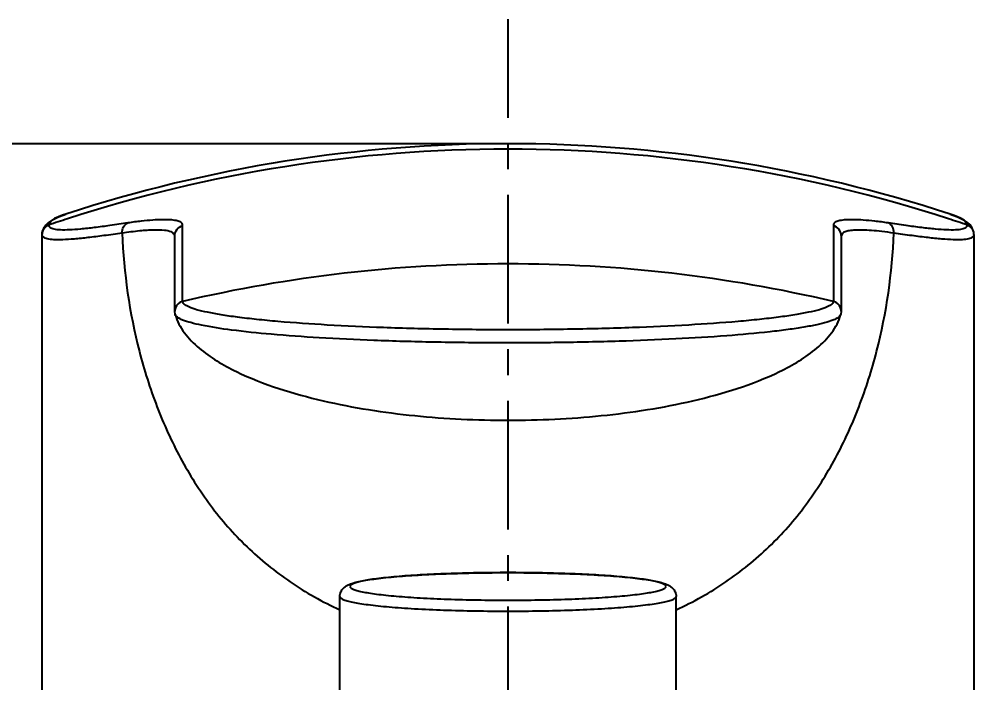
# Model space of a CAD drawing. Header units: millimetres. Extents: x 601 to 1195, y -13 to 407.
# Drawn here: x 1008.26 to 1055.39, y 272.73 to 305.5 of the extents above; entities that cross this region are included whole.
import ezdxf

# ---------------------------------------------------------------- set-up
doc = ezdxf.new("R2010")
doc.units = ezdxf.units.MM
doc.header["$LTSCALE"] = 0.1
doc.linetypes.add('CENTERX2', pattern=[101.6, 63.5, -12.7, 12.7, -12.7])
doc.layers.add('CENTER', color=1, linetype='CENTERX2')
doc.layers.add('DIM', color=3, linetype='Continuous')
doc.styles.get("Standard").update_dxf_attribs({"font": 'arial.ttf'})
doc.dimstyles.new('ISO-25', dxfattribs={"dimtxt": 2.5, "dimasz": 2.5, "dimexe": 1.25, "dimexo": 0.625, "dimtad": 1, "dimtxsty": 'Standard', "dimcen": 2.5, "dimadec": 0, "dimazin": 0, "dimtfac": 1, "dimtmove": 0, "dimatfit": 3, "dimfxl": 0, "dimarcsym": 0})

# ---------------------------------------------------------------- blocks, each defined once
blk = doc.blocks.new('*D14')
at = {"layer": 'Defpoints', "color": 0}
for p in [(1032.391, 299.344), (950.036, 195.125), (960.615, 195.125)]:
    blk.add_point(p, dxfattribs=at)
at = {"layer": 'DIM', "color": 0, "lineweight": -2}
for p, q in [((1031.766, 299.344), (948.786, 299.344)), ((950.036, 296.844), (950.036, 197.625)), ((959.99, 195.125), (948.786, 195.125))]:
    blk.add_line(p, q, dxfattribs=at)
at = {"layer": 'DIM', "color": 0}
for points in [[(949.62, 296.844), (950.453, 296.844), (950.036, 299.344)], [(949.62, 197.625), (950.453, 197.625), (950.036, 195.125)]]:
    blk.add_solid(points, dxfattribs=at)
at = {"layer": 'DIM', "color": 0, "insert": (947.909, 247.235), "char_height": 2.5, "attachment_point": 5, "rotation": 90}
blk.add_mtext('104,22', dxfattribs=at)

msp = doc.modelspace()

# ---------------------------------------------------------------- linework, layer by layer
at = {"color": 7, "linetype": 'Continuous'}
for p, q in [((1010.566, 295.867), (1010.57, 295.869)), ((1054.212, 295.869), (1054.215, 295.868)), ((1054.765, 295.649), (1054.581, 295.733)), ((1016.329, 291.559), (1016.329, 295.298)), ((1048.453, 295.298), (1048.453, 291.559)), ((1009.391, 294.864), (1009.391, 294.873)), ((1009.391, 271.817), (1009.391, 294.864)), ((1015.943, 291.074), (1015.943, 294.813)), ((1048.839, 294.813), (1048.839, 291.074)), ((1055.391, 294.864), (1055.391, 294.872)), ((1055.391, 294.864), (1055.391, 271.816)), ((1015.965, 290.912), (1015.943, 291.074)), ((1015.965, 290.91), (1015.965, 290.912)), ((1048.839, 291.074), (1048.817, 290.912)), ((1048.817, 290.912), (1048.817, 290.91)), ((1024.091, 264.639), (1024.091, 276.991)), ((1040.691, 264.639), (1040.691, 276.991))]:
    msp.add_line(p, q, dxfattribs=at)
for points in [[(1010.196, 295.731), (1010.011, 295.647), (1009.851, 295.558), (1009.706, 295.456), (1009.573, 295.329)], [(1010.566, 295.867), (1010.405, 295.812), (1010.196, 295.731)], [(1054.581, 295.733), (1054.372, 295.814), (1054.215, 295.868)], [(1055.391, 294.872), (1055.382, 294.974), (1055.313, 295.176), (1055.204, 295.335), (1055.071, 295.46), (1054.926, 295.561), (1054.765, 295.649)], [(1009.573, 295.329), (1009.465, 295.168), (1009.399, 294.964), (1009.391, 294.873)]]:
    msp.add_lwpolyline(points, dxfattribs=at)
for centre, radius, start, end in [((1032.391, 229.157), 70.19, 71.88746, 108.11284), ((1032.389, 228.647), 70.432, 89.99845, 107.98876), ((1032.393, 228.647), 70.432, 72.01142, 90.00155), ((1032.34, 228.8), 70.272, 107.9892, 108.76924), ((1032.442, 228.8), 70.272, 71.23074, 72.01098), ((1032.39, 222.97), 70.444, 89.99941, 103.17969), ((1032.392, 222.97), 70.444, 76.82031, 90.00059), ((1016.442, 291.073), 0.499, 103.1301, 160.5733), ((1048.34, 291.073), 0.499, 19.4248, 76.8664), ((1016.44, 291.075), 0.496, 172.2067, 180.0526), ((1016.439, 291.074), 0.496, 160.6038, 172.1467), ((1048.343, 291.074), 0.496, 7.852, 19.3942), ((1048.343, 291.075), 0.496, 359.9475, 7.792)]:
    msp.add_arc(centre, radius, start, end, dxfattribs=at)
for points, knots in [([(1009.73, 295.335), (1009.73, 295.382), (1009.788, 295.493), (1009.963, 295.619), (1010.229, 295.75), (1010.444, 295.827), (1010.566, 295.867)], [0, 0, 0, 0, 0.136361, 0.337081, 0.623092, 1, 1, 1, 1]), ([(1016.329, 295.298), (1016.329, 295.333), (1016.311, 295.416), (1016.186, 295.508), (1015.984, 295.562), (1015.692, 295.594), (1015.306, 295.599), (1014.825, 295.576), (1014.255, 295.522), (1013.845, 295.468), (1013.626, 295.435)], [0, 0, 0, 0, 0.037623, 0.083791, 0.154829, 0.257545, 0.393703, 0.56336, 0.765831, 1, 1, 1, 1]), ([(1051.156, 295.435), (1050.937, 295.468), (1050.528, 295.522), (1049.957, 295.576), (1049.476, 295.599), (1049.09, 295.594), (1048.798, 295.562), (1048.596, 295.508), (1048.471, 295.416), (1048.453, 295.333), (1048.453, 295.298)], [0, 0, 0, 0, 0.234173, 0.436644, 0.606296, 0.742447, 0.84516, 0.916203, 0.962375, 1, 1, 1, 1]), ([(1054.215, 295.868), (1054.338, 295.827), (1054.553, 295.751), (1054.819, 295.619), (1054.994, 295.493), (1055.052, 295.382), (1055.052, 295.335)], [0, 0, 0, 0, 0.376901, 0.662908, 0.863636, 1, 1, 1, 1]), ([(1009.391, 294.873), (1009.393, 294.973), (1009.461, 295.177), (1009.635, 295.303), (1009.73, 295.335)], [0, 0, 0, 0, 0.499524, 1, 1, 1, 1]), ([(1013.626, 295.435), (1013.331, 295.391), (1012.776, 295.31), (1011.997, 295.205), (1011.329, 295.13), (1010.774, 295.087), (1010.337, 295.081), (1010.047, 295.107), (1009.878, 295.157), (1009.795, 295.202), (1009.741, 295.263), (1009.73, 295.312), (1009.73, 295.335)], [0, 0, 0, 0, 0.222773, 0.418687, 0.586442, 0.724974, 0.8336, 0.912437, 0.941331, 0.964142, 0.982638, 1, 1, 1, 1]), ([(1013.346, 294.931), (1013.337, 295.038), (1013.371, 295.251), (1013.535, 295.404), (1013.626, 295.435)], [0, 0, 0, 0, 0.528697, 1, 1, 1, 1]), ([(1015.763, 294.99), (1015.658, 295.037), (1015.368, 295.083), (1014.849, 295.09), (1014.152, 295.041), (1013.633, 294.974), (1013.346, 294.931)], [0, 0, 0, 0, 0.141597, 0.354995, 0.641903, 1, 1, 1, 1]), ([(1015.943, 294.813), (1015.943, 294.922), (1016.02, 295.147), (1016.222, 295.273), (1016.329, 295.298)], [0, 0, 0, 0, 0.499633, 1, 1, 1, 1]), ([(1048.839, 294.813), (1048.839, 294.922), (1048.762, 295.147), (1048.56, 295.273), (1048.453, 295.298)], [0, 0, 0, 0, 0.499632, 1, 1, 1, 1]), ([(1051.436, 294.931), (1051.241, 294.96), (1050.873, 295.01), (1050.356, 295.061), (1049.913, 295.086), (1049.548, 295.085), (1049.259, 295.06), (1049.046, 295.011), (1048.893, 294.923), (1048.851, 294.828), (1048.839, 294.784)], [0, 0, 0, 0, 0.218551, 0.40982, 0.572945, 0.7074, 0.813229, 0.891831, 0.948832, 1, 1, 1, 1]), ([(1055.052, 295.335), (1055.052, 295.312), (1055.041, 295.263), (1054.987, 295.202), (1054.904, 295.157), (1054.735, 295.107), (1054.445, 295.081), (1054.008, 295.087), (1053.454, 295.13), (1052.785, 295.205), (1052.006, 295.31), (1051.451, 295.391), (1051.156, 295.435)], [0, 0, 0, 0, 0.017362, 0.035856, 0.058665, 0.087554, 0.166381, 0.274997, 0.413524, 0.581275, 0.77721, 1, 1, 1, 1]), ([(1051.436, 294.931), (1051.446, 295.038), (1051.411, 295.251), (1051.247, 295.404), (1051.156, 295.435)], [0, 0, 0, 0, 0.528697, 1, 1, 1, 1]), ([(1055.391, 294.872), (1055.389, 294.973), (1055.322, 295.177), (1055.147, 295.303), (1055.052, 295.335)], [0, 0, 0, 0, 0.49952, 1, 1, 1, 1]), ([(1013.346, 294.931), (1013.046, 294.888), (1012.482, 294.81), (1011.691, 294.71), (1011.012, 294.639), (1010.449, 294.6), (1010.007, 294.598), (1009.712, 294.628), (1009.542, 294.681), (1009.457, 294.728), (1009.402, 294.79), (1009.391, 294.84), (1009.391, 294.864)], [0, 0, 0, 0, 0.222867, 0.418723, 0.586331, 0.724691, 0.833186, 0.912001, 0.940947, 0.963862, 0.982501, 1, 1, 1, 1]), ([(1013.346, 294.931), (1013.421, 292.967), (1013.837, 290.047), (1015.001, 286.369), (1016.164, 283.808), (1017.642, 281.464), (1019.457, 279.385), (1021.613, 277.633), (1023.239, 276.724), (1024.089, 276.335)], [0, 0, 0, 0, 0.260863, 0.387504, 0.5113, 0.633078, 0.754087, 0.875891, 1, 1, 1, 1]), ([(1015.943, 294.783), (1015.932, 294.827), (1015.892, 294.917), (1015.808, 294.97), (1015.763, 294.99)], [0, 0, 0, 0, 0.476741, 1, 1, 1, 1]), ([(1040.692, 276.335), (1041.543, 276.724), (1043.169, 277.633), (1045.325, 279.384), (1047.14, 281.463), (1048.618, 283.808), (1049.781, 286.368), (1050.945, 290.047), (1051.361, 292.967), (1051.436, 294.931)], [0, 0, 0, 0, 0.124103, 0.24591, 0.366923, 0.488703, 0.612498, 0.739139, 1, 1, 1, 1]), ([(1055.391, 294.864), (1055.391, 294.84), (1055.38, 294.79), (1055.325, 294.728), (1055.24, 294.681), (1055.07, 294.628), (1054.776, 294.598), (1054.333, 294.6), (1053.77, 294.639), (1053.091, 294.71), (1052.3, 294.81), (1051.736, 294.888), (1051.436, 294.931)], [0, 0, 0, 0, 0.017499, 0.036136, 0.059048, 0.08799, 0.166796, 0.27528, 0.413634, 0.581239, 0.777116, 1, 1, 1, 1]), ([(1048.454, 291.559), (1048.454, 291.507), (1048.389, 291.423), (1048.272, 291.346), (1048.069, 291.246), (1047.718, 291.134), (1047.187, 291.008), (1046.514, 290.888), (1045.705, 290.772), (1044.769, 290.663), (1043.292, 290.523), (1041.202, 290.378), (1038.46, 290.253), (1035.485, 290.176), (1032.391, 290.15), (1029.297, 290.176), (1026.322, 290.253), (1023.58, 290.378), (1021.49, 290.523), (1020.013, 290.663), (1019.077, 290.772), (1018.269, 290.888), (1017.595, 291.008), (1017.064, 291.134), (1016.713, 291.246), (1016.51, 291.346), (1016.393, 291.423), (1016.329, 291.507), (1016.329, 291.559)], [0, 0, 0, 0, 0.004843, 0.008476, 0.013114, 0.025586, 0.042391, 0.063466, 0.088646, 0.117721, 0.150421, 0.22546, 0.310946, 0.403636, 0.5, 0.596364, 0.689054, 0.77454, 0.849579, 0.882279, 0.911354, 0.936534, 0.957609, 0.974414, 0.986886, 0.991524, 0.995157, 1, 1, 1, 1]), ([(1015.965, 290.91), (1016.053, 290.587), (1016.386, 289.967), (1017.131, 289.224), (1018.016, 288.601), (1019.318, 287.899), (1021.071, 287.222), (1023.263, 286.625), (1025.51, 286.194), (1028.551, 285.803), (1032.391, 285.619), (1036.231, 285.803), (1039.272, 286.194), (1041.52, 286.625), (1043.711, 287.222), (1045.464, 287.899), (1046.766, 288.601), (1047.652, 289.224), (1048.396, 289.967), (1048.729, 290.587), (1048.817, 290.91)], [0, 0, 0, 0, 0.027972, 0.0572, 0.087345, 0.118088, 0.180593, 0.243912, 0.307669, 0.371679, 0.5, 0.628321, 0.692331, 0.756088, 0.819407, 0.881912, 0.912655, 0.9428, 0.972028, 1, 1, 1, 1]), ([(1048.742, 290.804), (1048.677, 290.746), (1048.48, 290.645), (1048.109, 290.52), (1047.599, 290.397), (1046.956, 290.277), (1046.184, 290.162), (1044.918, 290.008), (1043.071, 289.845), (1040.585, 289.693), (1037.809, 289.583), (1034.841, 289.519), (1031.786, 289.504), (1028.752, 289.539), (1025.848, 289.621), (1023.175, 289.748), (1020.829, 289.915), (1018.894, 290.114), (1017.569, 290.312), (1016.769, 290.493), (1016.367, 290.62), (1016.103, 290.74), (1015.98, 290.854), (1015.965, 290.91)], [0, 0, 0, 0, 0.007902, 0.01972, 0.035565, 0.055392, 0.07906, 0.106391, 0.171083, 0.247255, 0.332252, 0.423089, 0.516567, 0.609393, 0.698296, 0.780148, 0.852083, 0.911601, 0.956695, 0.973384, 0.986047, 0.994745, 1, 1, 1, 1]), ([(1048.817, 290.91), (1048.815, 290.901), (1048.799, 290.86), (1048.768, 290.826), (1048.742, 290.804)], [0, 0, 0, 0, 0.217344, 1, 1, 1, 1]), ([(1024.091, 276.991), (1024.091, 277.033), (1024.1, 277.114), (1024.138, 277.225), (1024.191, 277.317), (1024.268, 277.411), (1024.369, 277.494), (1024.53, 277.584), (1024.747, 277.662), (1025.038, 277.735), (1025.382, 277.8), (1025.786, 277.86), (1026.25, 277.915), (1026.772, 277.967), (1027.348, 278.013), (1028.208, 278.069), (1029.375, 278.123), (1030.853, 278.162), (1032.391, 278.176), (1033.929, 278.162), (1035.407, 278.123), (1036.574, 278.069), (1037.434, 278.013), (1038.01, 277.967), (1038.532, 277.915), (1038.996, 277.86), (1039.4, 277.8), (1039.744, 277.735), (1040.036, 277.662), (1040.252, 277.584), (1040.413, 277.494), (1040.514, 277.411), (1040.591, 277.317), (1040.644, 277.225), (1040.682, 277.114), (1040.691, 277.033), (1040.691, 276.991)], [0, 0, 0, 0, 0.007202, 0.013888, 0.02009, 0.025601, 0.03473, 0.042459, 0.057381, 0.074294, 0.094349, 0.117857, 0.144821, 0.1751, 0.208469, 0.24464, 0.32403, 0.410266, 0.500006, 0.589747, 0.675982, 0.75537, 0.791541, 0.824907, 0.855184, 0.882147, 0.905654, 0.925709, 0.942622, 0.957542, 0.965273, 0.974403, 0.979904, 0.986109, 0.992811, 1, 1, 1, 1]), ([(1040.191, 277.49), (1040.191, 277.501), (1040.183, 277.527), (1040.151, 277.561), (1040.103, 277.593), (1040.037, 277.625), (1039.952, 277.658), (1039.85, 277.689), (1039.73, 277.721), (1039.535, 277.764), (1039.249, 277.816), (1038.856, 277.872), (1038.402, 277.924), (1037.889, 277.973), (1037.324, 278.017), (1036.48, 278.072), (1035.338, 278.123), (1033.893, 278.161), (1032.391, 278.174), (1030.889, 278.161), (1029.444, 278.123), (1028.302, 278.072), (1027.458, 278.017), (1026.893, 277.973), (1026.38, 277.924), (1025.926, 277.872), (1025.533, 277.816), (1025.247, 277.764), (1025.052, 277.721), (1024.932, 277.689), (1024.83, 277.658), (1024.746, 277.625), (1024.679, 277.593), (1024.631, 277.561), (1024.6, 277.527), (1024.591, 277.501), (1024.591, 277.49)], [0, 0, 0, 0, 0.002193, 0.004953, 0.008586, 0.013223, 0.018919, 0.025696, 0.033559, 0.042502, 0.06357, 0.088745, 0.117811, 0.150505, 0.186523, 0.225528, 0.310993, 0.40366, 0.5, 0.59634, 0.689007, 0.774472, 0.813477, 0.849495, 0.882189, 0.911255, 0.93643, 0.957498, 0.966441, 0.974304, 0.981081, 0.986777, 0.991414, 0.995047, 0.997807, 1, 1, 1, 1]), ([(1024.591, 277.49), (1024.591, 277.478), (1024.6, 277.452), (1024.631, 277.418), (1024.679, 277.386), (1024.746, 277.354), (1024.83, 277.322), (1024.932, 277.29), (1025.052, 277.258), (1025.247, 277.215), (1025.533, 277.163), (1025.926, 277.107), (1026.38, 277.055), (1026.893, 277.006), (1027.458, 276.962), (1028.302, 276.907), (1029.444, 276.856), (1030.889, 276.818), (1032.391, 276.806), (1033.893, 276.818), (1035.338, 276.856), (1036.48, 276.907), (1037.324, 276.962), (1037.889, 277.006), (1038.402, 277.055), (1038.856, 277.107), (1039.249, 277.163), (1039.535, 277.215), (1039.73, 277.258), (1039.85, 277.29), (1039.952, 277.322), (1040.037, 277.354), (1040.103, 277.386), (1040.151, 277.418), (1040.183, 277.452), (1040.191, 277.478), (1040.191, 277.49)], [0, 0, 0, 0, 0.002193, 0.004953, 0.008586, 0.013223, 0.018919, 0.025696, 0.033559, 0.042502, 0.06357, 0.088745, 0.117811, 0.150505, 0.186523, 0.225528, 0.310993, 0.40366, 0.5, 0.59634, 0.689007, 0.774472, 0.813477, 0.849495, 0.882189, 0.911255, 0.93643, 0.957498, 0.966441, 0.974304, 0.981081, 0.986777, 0.991414, 0.995047, 0.997807, 1, 1, 1, 1]), ([(1024.091, 276.991), (1024.091, 276.979), (1024.1, 276.951), (1024.134, 276.916), (1024.185, 276.881), (1024.255, 276.847), (1024.345, 276.813), (1024.454, 276.779), (1024.582, 276.746), (1024.789, 276.699), (1025.093, 276.644), (1025.511, 276.585), (1025.995, 276.529), (1026.54, 276.477), (1027.142, 276.43), (1028.04, 276.372), (1029.255, 276.317), (1030.792, 276.277), (1032.391, 276.264), (1033.99, 276.277), (1035.527, 276.317), (1036.743, 276.372), (1037.64, 276.43), (1038.242, 276.477), (1038.787, 276.529), (1039.271, 276.585), (1039.689, 276.644), (1039.993, 276.699), (1040.2, 276.746), (1040.328, 276.779), (1040.437, 276.813), (1040.527, 276.847), (1040.597, 276.881), (1040.649, 276.916), (1040.682, 276.951), (1040.691, 276.979), (1040.691, 276.991)], [0, 0, 0, 0, 0.002193, 0.004953, 0.008586, 0.013223, 0.018919, 0.025696, 0.033559, 0.042502, 0.06357, 0.088745, 0.117811, 0.150505, 0.186523, 0.225528, 0.310993, 0.40366, 0.5, 0.59634, 0.689007, 0.774472, 0.813477, 0.849495, 0.882189, 0.911255, 0.93643, 0.957498, 0.966441, 0.974304, 0.981081, 0.986777, 0.991414, 0.995047, 0.997807, 1, 1, 1, 1])]:
    msp.add_open_spline(points, degree=3, knots=knots, dxfattribs=at)
at = {"layer": 'CENTER'}
msp.add_line((1032.391, 188.866), (1032.391, 305.499), dxfattribs=at)
msp.add_line((1032.391, 188.866), (1032.391, 305.499), dxfattribs=at)

# ---------------------------------------------------------------- dimensions: what is measured, and where the dimension line sits
at = {"layer": 'DIM'}
dim = msp.add_linear_dim(base=(950.036, 195.125), p1=(1032.391, 299.344), p2=(960.615, 195.125), angle=90, dimstyle='ISO-25', dxfattribs=at)
dim.commit()
dim.dimension.update_dxf_attribs({"geometry": '*D14', "text_midpoint": (947.909, 247.235)})

doc.saveas('drawing.dxf')
